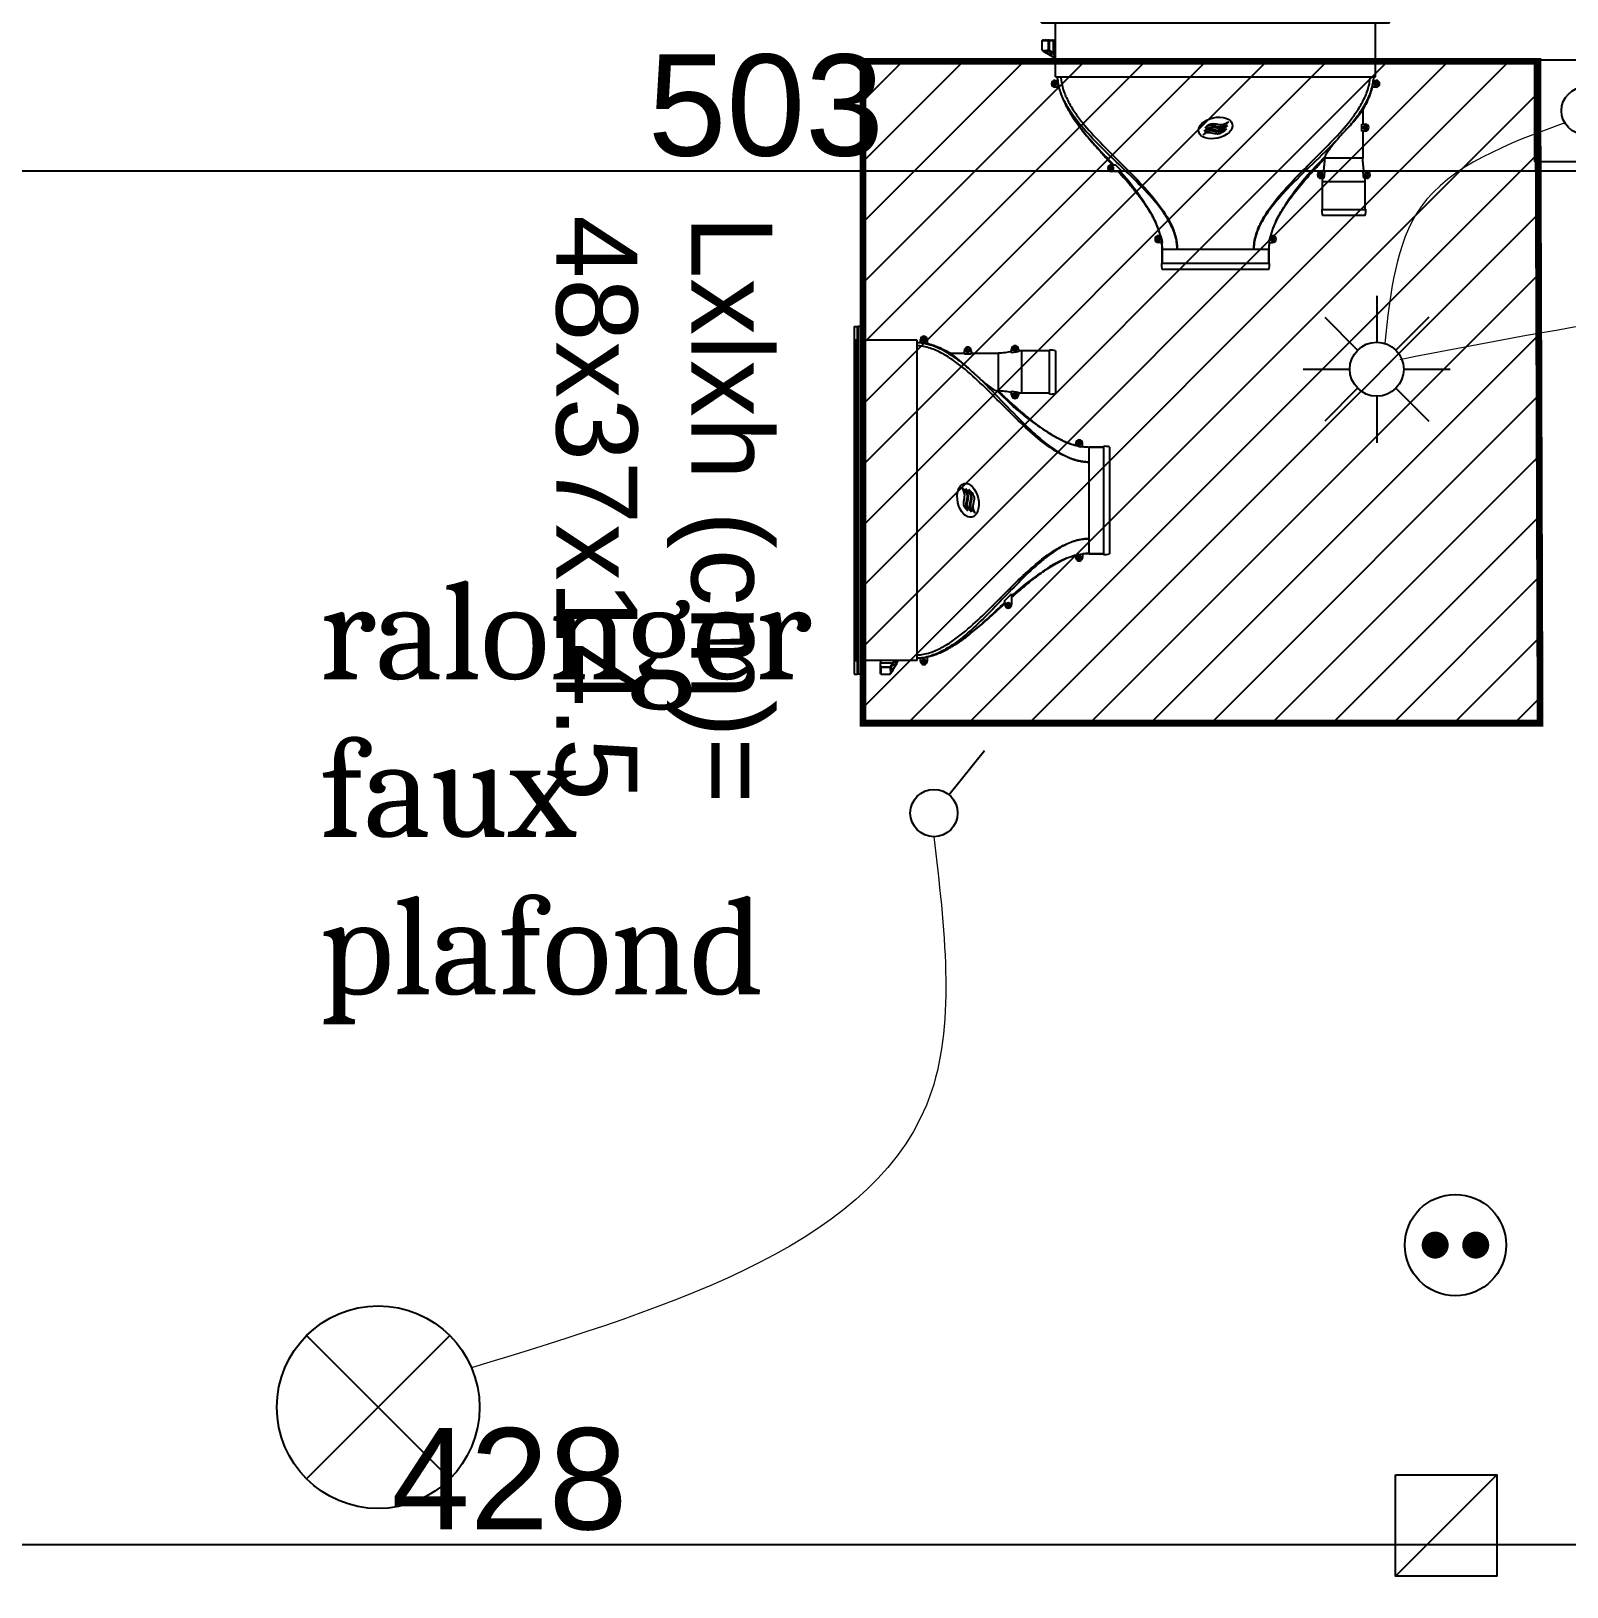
# Model space of a CAD drawing. Header units: millimetres. Extents: x 459337 to 526921, y -375392 to -289779.
# Drawn here: x 484510 to 486784, y -338870 to -336567 of the extents above; entities that cross this region are included whole.
import ezdxf
from ezdxf import colors
from ezdxf.entities.mleader import LeaderData, LeaderLine
from ezdxf.math import Vec2, Vec3

# ---------------------------------------------------------------- set-up
doc = ezdxf.new("R2010")
doc.units = ezdxf.units.MM
doc.set_wipeout_variables(frame=1)
doc.layers.add('_GAZELEC-BOITE INCORPO', color=36, linetype='Continuous', lineweight=18)
doc.layers.add('_GAZELEC-RESERVATION', color=1, linetype='Continuous', lineweight=18)
for name, color, linetype in [('gaz-modifications', 30, 'Continuous'), ('prlm-CHAUFF', 30, 'Continuous'), ('prlm-ELEC-CFO', 201, 'Continuous')]:
    doc.layers.add(name, color=color, linetype=linetype)
doc.styles.add('Arial', font='arial.ttf')
doc.styles.add('prlm-mod', font='cambriaz.ttf', dxfattribs={"height": 18})
doc.styles.get("Standard").update_dxf_attribs({"font": 'arial.ttf'})
doc.dimstyles.new('200', dxfattribs={"dimtxt": 150, "dimasz": 25, "dimexe": 50, "dimexo": 50, "dimgap": 20, "dimtad": 1, "dimdec": 0, "dimlfac": 0.1, "dimdsep": 46, "dimtxsty": 'Arial', "dimblk1": 'DOTBLANK', "dimblk2": 'DOTBLANK', "dimsah": 1, "dimcen": 25, "dimclrd": 5, "dimclre": 5, "dimadec": 0, "dimazin": 0, "dimtfac": 1, "dimtdec": 0, "dimtmove": 0, "dimatfit": 3, "dimldrblk": 'DOTBLANK', "dimfxl": 50, "dimtolj": 1, "dimtzin": 0, "dimarcsym": 0})

# ---------------------------------------------------------------- blocks, each defined once
blk = doc.blocks.new('xi.twintop')
at = {"layer": 'prlm-CHAUFF', "ltscale": 50}
for p, q in [((-8, 35.6), (8, 35.6)), ((-7.9, 36.5), (7.9, 36.5)), ((-7.9, 35.6), (-7.9, 33.5)), ((-7.9, 33.5), (-7.9, 35.6)), ((7.9, 35.6), (7.9, 33.5)), ((7.9, 33.5), (7.9, 35.6)), ((-7.9, 32.5), (-8.46, 32.5)), ((-7.9, 32.5), (-7.95, 32.18)), ((-5.67, 33.5), (-7.9, 33.5)), ((5.67, 33.5), (-5.67, 33.5)), ((7.9, 33.5), (5.67, 33.5)), ((7.95, 32.18), (7.9, 32.5)), ((7.9, 32.5), (8.46, 32.5)), ((-8.61, 31.95), (-8.61, 32.05)), ((-8.61, 32.05), (-8.51, 32.05)), ((-8.51, 31.95), (-8.61, 31.95)), ((-8.51, 32.16), (-8.41, 32.16)), ((-8.51, 32.05), (-8.51, 32.16)), ((-8.51, 31.84), (-8.51, 31.95)), ((-8.41, 31.84), (-8.51, 31.84)), ((-8.46, 31.5), (-8.16, 31.5)), ((-8.41, 32.16), (-8.41, 32.05)), ((-8.41, 32.05), (-8.3, 32.05)), ((-8.3, 31.95), (-8.41, 31.95)), ((-8.41, 31.95), (-8.41, 31.84)), ((-8.3, 32.05), (-8.3, 31.95)), ((-8.16, 31.5), (-7.95, 32.18)), ((8.16, 31.5), (7.95, 32.18)), ((8.46, 31.5), (8.16, 31.5)), ((8.3, 31.95), (8.3, 32.05)), ((8.3, 32.05), (8.41, 32.05)), ((8.41, 31.95), (8.3, 31.95)), ((8.41, 32.16), (8.51, 32.16)), ((8.41, 32.05), (8.41, 32.16)), ((8.41, 31.84), (8.41, 31.95)), ((8.51, 31.84), (8.41, 31.84)), ((8.51, 32.16), (8.51, 32.05)), ((8.51, 32.05), (8.61, 32.05)), ((8.61, 31.95), (8.51, 31.95)), ((8.51, 31.95), (8.51, 31.84)), ((8.61, 32.05), (8.61, 31.95)), ((-22.15, 28.5), (-15.85, 28.5)), ((-9.41, 28.48), (-9.41, 28.48)), ((9.12, 29.02), (9.09, 29.02)), ((9.41, 28.48), (9.38, 28.48)), ((-15.75, 27.6), (-22.25, 27.6)), ((-22.15, 27.6), (-22.15, 23.5)), ((-22.15, 27.6), (-22.15, 23.5)), ((-15.85, 27.6), (-15.85, 23.5)), ((-15.85, 27.6), (-15.85, 23.5)), ((-15.85, 23.5), (-22.15, 23.5)), ((-22.56, 22.55), (-22.45, 22.55)), ((-22.56, 22.45), (-22.56, 22.55)), ((-22.45, 22.45), (-22.56, 22.45)), ((-22.45, 22.66), (-22.35, 22.66)), ((-22.45, 22.55), (-22.45, 22.66)), ((-22.45, 22.34), (-22.45, 22.45)), ((-22.35, 22.34), (-22.45, 22.34)), ((-22.4, 23), (-21.97, 23)), ((-21.85, 22), (-22.4, 22)), ((-22.35, 22.66), (-22.35, 22.55)), ((-22.35, 22.55), (-22.24, 22.55)), ((-22.24, 22.45), (-22.35, 22.45)), ((-22.35, 22.45), (-22.35, 22.34)), ((-22.24, 22.55), (-22.24, 22.45)), ((-21.97, 23), (-21.85, 22.06)), ((-21.85, 22.06), (-21.85, 22)), ((-16.2, 19.84), (-14.13, 22)), ((-14.13, 22), (-16.2, 19.84)), ((-16.15, 22.06), (-16.03, 23)), ((-16.15, 22), (-16.15, 22.06)), ((-15.6, 22), (-16.15, 22)), ((-16.03, 23), (-15.6, 23)), ((-15.76, 22.45), (-15.76, 22.55)), ((-15.76, 22.55), (-15.65, 22.55)), ((-15.65, 22.45), (-15.76, 22.45)), ((-15.65, 22.66), (-15.55, 22.66)), ((-15.65, 22.55), (-15.65, 22.66)), ((-15.65, 22.34), (-15.65, 22.45)), ((-15.55, 22.34), (-15.65, 22.34)), ((-15.55, 22.66), (-15.55, 22.55)), ((-15.55, 22.55), (-15.44, 22.55)), ((-15.55, 22.45), (-15.55, 22.34)), ((-15.44, 22.45), (-15.55, 22.45)), ((-15.44, 22.55), (-15.44, 22.45)), ((14.83, 21), (13.83, 22)), ((13.83, 22), (15.44, 22)), ((15.44, 21), (14.83, 21)), ((15.28, 21.45), (15.28, 21.55)), ((15.28, 21.55), (15.39, 21.55)), ((15.39, 21.45), (15.28, 21.45)), ((15.39, 21.66), (15.49, 21.66)), ((15.39, 21.55), (15.39, 21.66)), ((15.39, 21.34), (15.39, 21.45)), ((15.49, 21.34), (15.39, 21.34)), ((15.49, 21.66), (15.49, 21.55)), ((15.49, 21.55), (15.6, 21.55)), ((15.49, 21.45), (15.49, 21.34)), ((15.6, 21.45), (15.49, 21.45)), ((15.6, 21.55), (15.6, 21.45)), ((-21.8, 20), (-16.2, 20)), ((-21.8, 16), (-21.8, 20)), ((-21.8, 16), (-21.8, 20)), ((-16.2, 19.84), (-16.2, 20)), ((-16.2, 19.84), (-16.2, 20)), ((-22.36, 15.45), (-22.36, 15.55)), ((-22.36, 15.55), (-22.25, 15.55)), ((-22.25, 15.45), (-22.36, 15.45)), ((-22.25, 15.66), (-22.15, 15.66)), ((-22.25, 15.55), (-22.25, 15.66)), ((-22.25, 15.34), (-22.25, 15.45)), ((-22.15, 15.34), (-22.25, 15.34)), ((-22.2, 16), (-21.65, 16)), ((-21.65, 15), (-22.2, 15)), ((-22.15, 15.66), (-22.15, 15.55)), ((-22.15, 15.55), (-22.04, 15.55)), ((-22.15, 15.45), (-22.15, 15.34)), ((-22.04, 15.45), (-22.15, 15.45)), ((-22.04, 15.55), (-22.04, 15.45)), ((-21.8, 12.88), (-21.8, 15)), ((-21.8, 12.88), (-21.8, 15)), ((-21.65, 16), (-21.65, 15)), ((-23.8, 9.5), (-23.19, 9.5)), ((23.19, 9.5), (23.8, 9.5)), ((-23.96, 8.95), (-23.96, 9.05)), ((-23.96, 9.05), (-23.85, 9.05)), ((-23.85, 8.95), (-23.96, 8.95)), ((-23.85, 9.16), (-23.75, 9.16)), ((-23.85, 9.05), (-23.85, 9.16)), ((-23.85, 8.84), (-23.85, 8.95)), ((-23.75, 8.84), (-23.85, 8.84)), ((-23.36, 8.5), (-23.8, 8.5)), ((-23.75, 9.16), (-23.75, 9.05)), ((-23.75, 9.05), (-23.64, 9.05)), ((-23.75, 8.95), (-23.75, 8.84)), ((-23.64, 8.95), (-23.75, 8.95)), ((23.7, 8), (-23.7, 8)), ((-23.7, 8), (-23.7, 0)), ((-23.64, 9.05), (-23.64, 8.95)), ((-23.36, 8.42), (-23.36, 8.5)), ((23.36, 8.42), (23.36, 8.5)), ((23.8, 8.5), (23.36, 8.5)), ((23.64, 8.95), (23.64, 9.05)), ((23.64, 9.05), (23.75, 9.05)), ((23.75, 8.95), (23.64, 8.95)), ((23.7, 8), (23.7, 0)), ((23.75, 9.16), (23.85, 9.16)), ((23.75, 9.05), (23.75, 9.16)), ((23.75, 8.84), (23.75, 8.95)), ((23.85, 8.84), (23.75, 8.84)), ((23.85, 9.16), (23.85, 9.05)), ((23.85, 9.05), (23.96, 9.05)), ((23.85, 8.95), (23.85, 8.84)), ((23.96, 8.95), (23.85, 8.95)), ((23.96, 9.05), (23.96, 8.95)), ((24.18, 4.47), (23.7, 4.81)), ((24.06, 4.42), (23.7, 4.66)), ((24.35, 4.85), (24.33, 4.89)), ((24.35, 4.36), (24.35, 4.85)), ((24.35, 4.85), (24.36, 4.85)), ((24.41, 4.79), (24.43, 4.83)), ((24.41, 4.79), (24.41, 4.32)), ((25.01, 4.43), (24.41, 4.79)), ((24.43, 4.83), (25.04, 4.47)), ((23.7, 2.6), (24.06, 2.6)), ((23.7, 2.57), (23.73, 2.6)), ((23.79, 2.6), (23.88, 2.51)), ((23.88, 2.51), (23.97, 2.6)), ((24.04, 2.6), (24.13, 2.51)), ((24.06, 2.6), (24.06, 4.42)), ((24.64, 4.04), (24.06, 4.42)), ((24.64, 2.6), (24.06, 2.6)), ((24.13, 2.51), (24.22, 2.6)), ((24.2, 4.46), (24.18, 4.47)), ((24.18, 2.56), (24.24, 2.51)), ((24.54, 4.24), (24.2, 4.46)), ((24.24, 2.51), (24.3, 2.58)), ((24.28, 2.6), (24.37, 2.51)), ((24.37, 2.51), (24.46, 2.6)), ((24.42, 2.57), (24.48, 2.51)), ((24.48, 2.51), (24.56, 2.58)), ((24.54, 2.6), (24.63, 2.51)), ((24.63, 2.51), (24.72, 2.6)), ((24.64, 4.04), (24.72, 4.01)), ((24.64, 2.6), (24.64, 4.04)), ((24.72, 2.65), (24.64, 2.6)), ((24.64, 2.6), (24.64, 2.6)), ((25.66, 2.6), (24.64, 2.6)), ((24.7, 2.58), (24.77, 2.51)), ((24.72, 4.01), (24.72, 2.65)), ((24.72, 2.65), (25.71, 2.65)), ((24.73, 2.6), (24.82, 2.51)), ((24.77, 2.51), (24.79, 2.53)), ((24.82, 2.51), (24.91, 2.6)), ((24.9, 2.59), (24.98, 2.51)), ((24.98, 2.51), (25.07, 2.6)), ((25.04, 4.47), (25.01, 4.43)), ((25.01, 4.25), (25.01, 4.43)), ((25.02, 4.42), (25.01, 4.43)), ((25.06, 4.46), (25.02, 4.42)), ((25.02, 4.42), (25.02, 4.25)), ((25.28, 4.25), (25.02, 4.42)), ((25.02, 2.54), (25.05, 2.51)), ((25.04, 4.47), (25.06, 4.46)), ((25.05, 2.51), (25.09, 2.55)), ((25.06, 4.46), (25.39, 4.24)), ((25.06, 2.58), (25.13, 2.51)), ((25.13, 2.51), (25.22, 2.6)), ((25.19, 2.57), (25.25, 2.51)), ((25.25, 2.51), (25.34, 2.6)), ((25.27, 2.53), (25.29, 2.51)), ((25.29, 2.51), (25.32, 2.54)), ((25.31, 2.56), (25.36, 2.51)), ((25.36, 2.51), (25.45, 2.6)), ((25.4, 2.55), (25.44, 2.51)), ((25.44, 2.51), (25.53, 2.6)), ((25.48, 2.54), (25.51, 2.51)), ((25.51, 2.51), (25.6, 2.6)), ((25.53, 2.53), (25.55, 2.51)), ((25.55, 2.51), (25.64, 2.6)), ((25.71, 2.65), (25.66, 2.6)), ((25.66, 2.6), (25.66, 2.6)), ((25.71, 2.65), (25.71, 4.01)), ((-25.75, 0), (-25.75, -0.73)), ((25.75, 0), (-25.75, 0)), ((25.75, 0), (25.75, -0.73)), ((-25.75, -0.81), (-25.75, -0.73)), ((-25.75, -0.73), (25.75, -0.73)), ((-25.75, -1.3), (-25.75, -0.81)), ((25.75, -0.81), (-25.75, -0.81)), ((-25.75, -1.3), (25.75, -1.3)), ((23.75, -0.99), (-23.75, -0.99)), ((-23.75, -1.06), (-23.75, -0.99)), ((-23.55, -0.99), (-23.75, -1.06)), ((-23.75, -1.06), (23.75, -1.06)), ((23.75, -1.11), (-23.75, -1.11)), ((-23.75, -1.16), (-23.75, -1.11)), ((-23.59, -1.11), (-23.75, -1.16)), ((-23.75, -1.16), (23.75, -1.16)), ((23.75, -1.2), (-23.75, -1.2)), ((-23.75, -1.23), (-23.75, -1.2)), ((-23.64, -1.2), (-23.75, -1.23)), ((-23.75, -1.23), (23.75, -1.23)), ((23.75, -1.26), (-23.75, -1.26)), ((-23.75, -1.28), (-23.75, -1.26)), ((-23.68, -1.26), (-23.75, -1.28)), ((-23.75, -1.28), (23.75, -1.28)), ((23.75, -1.29), (-23.75, -1.29)), ((-23.75, -1.3), (-23.75, -1.29)), ((-23.73, -1.29), (-23.75, -1.3)), ((-23.75, -1.3), (23.75, -1.3)), ((23.75, -1.06), (23.55, -0.99)), ((23.75, -1.16), (23.59, -1.11)), ((23.75, -1.23), (23.64, -1.2)), ((23.75, -1.28), (23.68, -1.26)), ((23.75, -1.3), (23.73, -1.29)), ((23.75, -0.99), (23.75, -1.06)), ((23.75, -1.11), (23.75, -1.16)), ((23.75, -1.2), (23.75, -1.23)), ((23.75, -1.26), (23.75, -1.28)), ((23.75, -1.29), (23.75, -1.3)), ((25.75, -0.73), (25.75, -0.81)), ((25.75, -1.3), (25.75, -0.81))]:
    blk.add_line(p, q, dxfattribs=at)
for centre, radius in [((-8.46, 32), 0.3), ((-8.46, 32), 0.25), ((8.46, 32), 0.3), ((8.46, 32), 0.25), ((-22.4, 22.5), 0.3), ((-22.4, 22.5), 0.25), ((-15.6, 22.5), 0.3), ((-15.6, 22.5), 0.25), ((15.44, 21.5), 0.3), ((15.44, 21.5), 0.25), ((-22.2, 15.5), 0.3), ((-22.2, 15.5), 0.25), ((-23.8, 9), 0.3), ((-23.8, 9), 0.25), ((23.8, 9), 0.3), ((23.8, 9), 0.25)]:
    blk.add_circle(centre, radius, dxfattribs=at)
for centre, radius, start, end in [((-6.01, 35.83), 2, 160.5755, 186.7441), ((-6.01, 35.83), 2, 160.5755, 186.7441), ((6.01, 35.83), 2, 353.2559, 19.4245), ((6.01, 35.83), 2, 353.2559, 19.4245), ((-8.46, 32), 0.5, 90, 270), ((-15.67, 33.51), 7.77, 352.5456, 359.9423), ((-15.72, 33.51), 7.82, 352.5763, 359.9264), ((-15.07, 33.49), 7.17, 352.0923, 353.5448), ((-15.07, 33.49), 7.17, 353.9053, 0.1157), ((15.11, 33.49), 7.25, 179.9215, 187.8382), ((15.67, 33.51), 7.77, 180.0577, 187.4544), ((15.72, 33.51), 7.82, 180.0736, 187.4237), ((8.46, 32), 0.5, 270, 90), ((-19.51, 34.47), 11.74, 332.3321, 345.441), ((-19.16, 34.32), 11.35, 332.1374, 345.6929), ((21.1, 34.98), 13.43, 192.9954, 216.0824), ((19.16, 34.32), 11.35, 194.4106, 207.8626), ((-20.26, 27.83), 2, 160.5755, 186.7441), ((-20.26, 27.83), 2, 160.5755, 186.7441), ((-17.74, 27.83), 2, 353.2559, 19.4245), ((-17.74, 27.83), 2, 353.2559, 19.4245), ((-43.13, 48.06), 39, 319.3887, 329.86), ((-43.13, 48.06), 39, 319.3887, 329.8601), ((-26.92, 38.17), 20.01, 331.0483, 332.7983), ((-26.92, 38.17), 20.01, 331.0482, 332.7982), ((26.92, 38.17), 20.01, 207.2018, 208.9518), ((43.13, 48.06), 39, 210.1399, 220.6113), ((43.13, 48.06), 39, 212.5506, 220.6113), ((-22.4, 22.5), 0.5, 90, 270), ((-15.6, 22.5), 0.5, 270, 90), ((-22.51, 30.1), 11.66, 315.9701, 320.4245), ((-22.76, 30.33), 11.99, 316.0326, 320.3619), ((22.51, 30.1), 11.66, 219.5755, 224.0299), ((22.76, 30.33), 11.99, 219.6381, 223.9674), ((15.44, 21.5), 0.5, 270, 90), ((-44.74, 40.05), 35.1, 315.7111, 319.5265), ((-22.2, 15.5), 0.5, 90, 270), ((-2.48, -0.77), 23.65, 136.4099, 144.7501), ((-23.8, 9), 0.5, 90, 270), ((-11.41, 6.64), 12.12, 163.7263, 166.3852), ((23.8, 9), 0.5, 270, 90), ((17.64, -7.23), 13.85, 61.9182, 64.0515), ((17.76, -6.88), 13.43, 62.115, 63.7632), ((18.29, -6.04), 12.5, 61.3177, 61.5903), ((24.75, 5.45), 0.703, 233.033, 242.9325), ((24.72, 5.11), 0.448, 214.6713, 225.4982), ((25.88, 4.92), 0.836, 234.1326, 239.2425), ((18.29, -6.04), 12.5, 53.7494, 55.0637)]:
    blk.add_arc(centre, radius, start, end, dxfattribs=at)
blk.add_ellipse((0, 15.55), major_axis=(2.49, 0.57), ratio=0.600775, dxfattribs=at)
for points, knots in [([(-5.67, 33.5), (-5.67, 33.33), (-5.68, 33.16), (-5.7, 32.82), (-5.72, 32.65), (-5.8, 32.15), (-5.87, 31.82), (-6.05, 31.16), (-6.16, 30.84), (-6.41, 30.21), (-6.55, 29.9), (-7, 29), (-7.34, 28.43), (-8.08, 27.34), (-8.47, 26.81), (-9.69, 25.27), (-10.57, 24.3), (-12.38, 22.39), (-13.32, 21.46), (-15.19, 19.6), (-16.12, 18.67), (-17.95, 16.77), (-18.84, 15.8), (-20.08, 14.27), (-20.47, 13.75), (-21.03, 12.94), (-21.21, 12.66), (-21.55, 12.09), (-21.72, 11.8), (-22.17, 10.91), (-22.43, 10.31), (-22.7, 9.36), (-22.77, 9.03), (-22.86, 8.47), (-22.88, 8.24), (-22.89, 8)], [0, 0, 0, 0, 0.015625, 0.015625, 0.03125, 0.03125, 0.0625, 0.0625, 0.09375, 0.09375, 0.125, 0.125, 0.1875, 0.1875, 0.25, 0.25, 0.375, 0.375, 0.5, 0.5, 0.625, 0.625, 0.75, 0.75, 0.8125, 0.8125, 0.84375, 0.84375, 0.875, 0.875, 0.9375, 0.9375, 0.96875, 0.96875, 0.9907189, 0.9907189, 0.9907189, 0.9907189]), ([(-18.04, 17.26), (-16.85, 18.51), (-15.59, 19.7), (-13.1, 22.1), (-11.85, 23.3), (-10.07, 25.17), (-9.49, 25.81), (-8.39, 27.13), (-7.87, 27.82), (-7.16, 28.91), (-6.93, 29.29), (-6.52, 30.07), (-6.33, 30.48), (-6.02, 31.31), (-5.89, 31.74), (-5.76, 32.39), (-5.73, 32.61), (-5.69, 32.95), (-5.69, 33.06), (-5.67, 33.28), (-5.67, 33.39), (-5.67, 33.5)], [0, 0, 0, 0, 0.25, 0.25, 0.5, 0.5, 0.625, 0.625, 0.75, 0.75, 0.8125, 0.8125, 0.875, 0.875, 0.9375, 0.9375, 0.96875, 0.96875, 0.984375, 0.984375, 1, 1, 1, 1]), ([(5.67, 33.5), (5.67, 33.33), (5.68, 33.16), (5.71, 32.81), (5.73, 32.64), (5.81, 32.14), (5.88, 31.8), (6.08, 31.14), (6.2, 30.82), (6.47, 30.19), (6.62, 29.88), (7.1, 28.98), (7.46, 28.42), (8.23, 27.34), (8.65, 26.82), (9.93, 25.3), (10.84, 24.34), (12.72, 22.46), (13.69, 21.54), (15.61, 19.69), (16.57, 18.77), (18.43, 16.87), (19.34, 15.9), (20.59, 14.36), (20.99, 13.83), (21.55, 13), (21.73, 12.72), (22.07, 12.15), (22.24, 11.85), (22.69, 10.95), (22.94, 10.33), (23.21, 9.37), (23.28, 9.05), (23.36, 8.48), (23.38, 8.24), (23.39, 8)], [0, 0, 0, 0, 0.015625, 0.015625, 0.03125, 0.03125, 0.0625, 0.0625, 0.09375, 0.09375, 0.125, 0.125, 0.1875, 0.1875, 0.25, 0.25, 0.375, 0.375, 0.5, 0.5, 0.625, 0.625, 0.75, 0.75, 0.8125, 0.8125, 0.84375, 0.84375, 0.875, 0.875, 0.9375, 0.9375, 0.96875, 0.96875, 0.9908046, 0.9908046, 0.9908046, 0.9908046]), ([(22.89, 8), (22.88, 8.24), (22.86, 8.47), (22.77, 9.03), (22.7, 9.36), (22.43, 10.31), (22.17, 10.91), (21.72, 11.8), (21.55, 12.09), (21.21, 12.66), (21.03, 12.94), (20.47, 13.75), (20.08, 14.27), (18.84, 15.8), (17.95, 16.77), (16.12, 18.67), (15.18, 19.6), (13.32, 21.46), (12.38, 22.39), (10.57, 24.3), (9.69, 25.27), (8.47, 26.81), (8.08, 27.34), (7.34, 28.43), (7, 29), (6.55, 29.9), (6.41, 30.21), (6.16, 30.84), (6.05, 31.16), (5.87, 31.82), (5.79, 32.15), (5.72, 32.65), (5.7, 32.82), (5.68, 33.16), (5.67, 33.33), (5.67, 33.5)], [0.0092808, 0.0092808, 0.0092808, 0.0092808, 0.03125, 0.03125, 0.0625, 0.0625, 0.125, 0.125, 0.15625, 0.15625, 0.1875, 0.1875, 0.25, 0.25, 0.375, 0.375, 0.5, 0.5, 0.625, 0.625, 0.75, 0.75, 0.8125, 0.8125, 0.875, 0.875, 0.90625, 0.90625, 0.9375, 0.9375, 0.96875, 0.96875, 0.984375, 0.984375, 1, 1, 1, 1]), ([(-8.9, 29.46), (-9.06, 29.12), (-9.43, 28.41), (-10.08, 27.35), (-10.83, 26.27), (-11.65, 25.18), (-12.54, 24.1), (-13.65, 22.81), (-14.86, 21.46), (-15.81, 20.43), (-16.2, 20)], [0.1568082, 0.1568082, 0.1568082, 0.1568082, 0.2305418, 0.3149874, 0.4025619, 0.4929385, 0.5856877, 0.6803551, 0.8317746, 0.9509578, 0.9509578, 0.9509578, 0.9509578]), ([(14.38, 22), (14.06, 22.36), (13.37, 23.14), (12.33, 24.35), (11.38, 25.54), (10.58, 26.62), (9.93, 27.59), (9.37, 28.52), (9.05, 29.15), (8.91, 29.44)], [0.5730592, 0.5730592, 0.5730592, 0.5730592, 0.626259, 0.6884084, 0.7489718, 0.7930827, 0.8358988, 0.8773199, 0.9123747, 0.9123747, 0.9123747, 0.9123747]), ([(23.19, 9.5), (23.12, 9.79), (23.04, 10.07), (22.86, 10.64), (22.75, 10.92), (22.41, 11.74), (22.14, 12.27), (21.56, 13.3), (21.24, 13.8), (20.57, 14.77), (20.21, 15.25), (19.11, 16.65), (18.33, 17.54), (16.73, 19.29), (15.91, 20.15), (15.09, 21)], [0, 0, 0, 0, 0.0625, 0.0625, 0.125, 0.125, 0.25, 0.25, 0.375, 0.375, 0.5, 0.5, 0.75, 0.75, 1, 1, 1, 1]), ([(21.4, 13.55), (21.3, 13.71), (20.98, 14.2), (20.41, 15.02), (19.67, 15.99), (18.88, 16.96), (17.95, 18.04), (16.9, 19.22), (15.98, 20.24), (15.44, 20.84), (15.29, 21)], [0.1694223, 0.1694223, 0.1694223, 0.1694223, 0.1906001, 0.2339285, 0.2787061, 0.3247019, 0.3716424, 0.4351709, 0.4991397, 0.523565, 0.523565, 0.523565, 0.523565]), ([(-18.04, 17.26), (-17.81, 17.52), (-17.58, 17.79), (-17.17, 18.3), (-16.98, 18.55), (-16.64, 19.03), (-16.49, 19.25), (-16.32, 19.53), (-16.28, 19.62), (-16.22, 19.76), (-16.2, 19.81), (-16.2, 19.84)], [0, 0, 0, 0, 0.25, 0.25, 0.5, 0.5, 0.75, 0.75, 0.875, 0.875, 1, 1, 1, 1]), ([(-1.63, 15.67), (-0.9, 16.39), (-0.53, 16.49), (-0.14, 16.44), (0.47, 16.38), (1.12, 15.98), (1.85, 16.55)], [0, 0, 0, 0, 0.389075, 0.389075, 0.389075, 1, 1, 1, 1]), ([(-23.39, 8), (-23.38, 8.28), (-23.35, 8.55), (-23.25, 9.19), (-23.16, 9.55), (-22.84, 10.61), (-22.54, 11.29), (-21.83, 12.6), (-21.42, 13.22), (-20.56, 14.41), (-20.09, 14.98), (-19.62, 15.54)], [0.0331631, 0.0331631, 0.0331631, 0.0331631, 0.125, 0.125, 0.25, 0.25, 0.5, 0.5, 0.75, 0.75, 1, 1, 1, 1]), ([(-1.94, 14.63), (-1.21, 15.35), (-0.84, 15.44), (-0.45, 15.4), (0.16, 15.33), (0.81, 14.93), (1.54, 15.51)], [0, 0, 0, 0, 0.389075, 0.389075, 0.389075, 1, 1, 1, 1]), ([(-23.19, 9.5), (-23.12, 9.8), (-23.04, 10.09), (-22.9, 10.53), (-22.84, 10.67), (-22.74, 10.96), (-22.68, 11.1), (-22.5, 11.53), (-22.37, 11.8), (-22.1, 12.35), (-21.95, 12.61), (-21.8, 12.88)], [0, 0, 0, 0, 0.25, 0.25, 0.375, 0.375, 0.5, 0.5, 0.75, 0.75, 1, 1, 1, 1]), ([(-21.8, 12.88), (-21.96, 12.6), (-22.11, 12.32), (-22.4, 11.74), (-22.54, 11.45), (-22.78, 10.85), (-22.89, 10.55), (-23.01, 10.17), (-23.03, 10.1), (-23.05, 10.03)], [0, 0, 0, 0, 0.25, 0.25, 0.5, 0.5, 0.75, 0.75, 0.8062429, 0.8062429, 0.8062429, 0.8062429]), ([(24.24, 4.96), (24.23, 4.96), (24.23, 4.96), (24.22, 4.97), (24.2, 4.97), (24.19, 4.97), (24.18, 4.98), (24.16, 4.98), (24.15, 4.98), (24.13, 4.99), (24.11, 4.99), (24.09, 4.99), (24.08, 4.99), (24.05, 4.99), (24.02, 4.99), (23.98, 4.99), (23.93, 4.98), (23.89, 4.98), (23.84, 4.97), (23.78, 4.96), (23.74, 4.95), (23.71, 4.95), (23.7, 4.94)], [0.1059402, 0.1059402, 0.1059402, 0.1059402, 0.1359504, 0.1694868, 0.202886, 0.2361704, 0.2693627, 0.3024859, 0.3355633, 0.3686184, 0.401675, 0.434757, 0.4678887, 0.5010941, 0.5629781, 0.6246926, 0.6863942, 0.7482374, 0.8103737, 0.8729511, 0.9361135, 0.9654522, 0.9654522, 0.9654522, 0.9654522]), ([(23.7, 4.91), (23.71, 4.91), (23.72, 4.91), (23.74, 4.92), (23.78, 4.92), (23.81, 4.93), (23.83, 4.93), (23.86, 4.94), (23.89, 4.94), (23.92, 4.95), (23.94, 4.95), (23.97, 4.95), (23.99, 4.96), (24.02, 4.96), (24.04, 4.96), (24.06, 4.96), (24.08, 4.96), (24.11, 4.96), (24.14, 4.96), (24.18, 4.96), (24.21, 4.95), (24.24, 4.95), (24.26, 4.94), (24.28, 4.93), (24.3, 4.92), (24.32, 4.91), (24.33, 4.9), (24.33, 4.89)], [0.053874, 0.053874, 0.053874, 0.053874, 0.0607104, 0.0907643, 0.1206402, 0.1503557, 0.1799287, 0.2093776, 0.238721, 0.2679778, 0.2971672, 0.3263086, 0.3554219, 0.3845269, 0.4136437, 0.4427926, 0.4719939, 0.5012681, 0.5562327, 0.6110034, 0.6657154, 0.7205017, 0.7754929, 0.8308166, 0.8865967, 0.9429527, 1, 1, 1, 1]), ([(24.35, 4.85), (24.35, 4.86), (24.35, 4.86), (24.34, 4.87), (24.33, 4.88), (24.32, 4.88), (24.31, 4.89), (24.3, 4.89), (24.29, 4.9), (24.28, 4.9), (24.26, 4.91), (24.25, 4.91), (24.23, 4.91), (24.22, 4.92), (24.2, 4.92), (24.18, 4.92), (24.17, 4.92), (24.15, 4.92), (24.12, 4.92), (24.09, 4.92), (24.05, 4.92), (24, 4.92), (23.95, 4.91), (23.9, 4.9), (23.85, 4.89), (23.79, 4.88), (23.74, 4.87), (23.71, 4.86), (23.7, 4.86)], [0, 0, 0, 0, 0.0300773, 0.0600539, 0.0899314, 0.1197114, 0.1493956, 0.1789856, 0.2084831, 0.2378898, 0.2672073, 0.2964374, 0.3255817, 0.3546421, 0.3836203, 0.4125181, 0.4413372, 0.4700795, 0.4987468, 0.5532579, 0.6080368, 0.6630958, 0.7184471, 0.7741027, 0.8300742, 0.8863734, 0.9430116, 0.9677174, 0.9677174, 0.9677174, 0.9677174]), ([(24.65, 4.2), (24.65, 4.2), (24.64, 4.2), (24.64, 4.2), (24.63, 4.2), (24.63, 4.2), (24.62, 4.2), (24.61, 4.21), (24.6, 4.21), (24.59, 4.21), (24.58, 4.22), (24.55, 4.23), (24.54, 4.24), (24.54, 4.24)], [0, 0, 0, 0, 0.061789, 0.122374, 0.182441, 0.242697, 0.303842, 0.366548, 0.43144, 0.49908, 0.668346, 0.832646, 1, 1, 1, 1]), ([(25.45, 4.21), (25.44, 4.21), (25.44, 4.22), (25.43, 4.22), (25.41, 4.23), (25.4, 4.23), (25.39, 4.24), (25.37, 4.24), (25.36, 4.25), (25.34, 4.25), (25.32, 4.25), (25.3, 4.26), (25.29, 4.26), (25.27, 4.26), (25.24, 4.26), (25.22, 4.26), (25.2, 4.26), (25.17, 4.26), (25.13, 4.26), (25.08, 4.26), (25.03, 4.26), (24.97, 4.25), (24.91, 4.24), (24.85, 4.24), (24.79, 4.23), (24.72, 4.21), (24.67, 4.21), (24.65, 4.2)], [0.0304712, 0.0304712, 0.0304712, 0.0304712, 0.0599457, 0.0897682, 0.1195016, 0.1491541, 0.1787343, 0.2082505, 0.2377114, 0.2671256, 0.2965018, 0.3258487, 0.355175, 0.3844897, 0.4138015, 0.4431194, 0.4724522, 0.5018089, 0.5568669, 0.611863, 0.6668562, 0.7219052, 0.7770682, 0.8324028, 0.8879658, 0.9438132, 1, 1, 1, 1]), ([(25.71, 4.01), (25.69, 4.04), (25.65, 4.06), (25.55, 4.09), (25.48, 4.1), (25.35, 4.1), (25.31, 4.1), (25.21, 4.09), (25.16, 4.09), (24.98, 4.06), (24.86, 4.04), (24.72, 4.01)], [0, 0, 0, 0, 0.25, 0.25, 0.5, 0.5, 0.625, 0.625, 0.75, 0.75, 1, 1, 1, 1])]:
    blk.add_open_spline(points, degree=3, knots=knots, dxfattribs=at)
for points in [[(-22.15, 23.5), (-22.15, 23.33), (-22.14, 23.17), (-22.13, 23)], [(-22.15, 23.5), (-22.15, 23.33), (-22.14, 23.17), (-22.13, 23)], [(-15.85, 23.5), (-15.85, 23.33), (-15.86, 23.17), (-15.87, 23)], [(-15.85, 23.5), (-15.85, 23.33), (-15.86, 23.17), (-15.87, 23)], [(-22.01, 22), (-21.91, 21.33), (-21.8, 20.67), (-21.8, 20)], [(-22.01, 22), (-21.91, 21.33), (-21.8, 20.67), (-21.8, 20)], [(-15.99, 22), (-16.09, 21.33), (-16.2, 20.67), (-16.2, 20)], [(-15.99, 22), (-16.09, 21.33), (-16.2, 20.67), (-16.2, 20)], [(-0.23, 16.09), (-0.63, 16.13), (-1.01, 16.03), (-1.63, 15.67)], [(1.85, 16.55), (1.03, 15.62), (0.38, 16.02), (-0.23, 16.09)], [(-0.55, 15.04), (-0.94, 15.09), (-1.32, 14.99), (-1.94, 14.63)], [(-1.78, 15.16), (-1.06, 15.88), (-0.68, 15.97), (-0.29, 15.93)], [(-0.39, 15.58), (-0.78, 15.62), (-1.16, 15.52), (-1.78, 15.16)], [(1.54, 15.51), (0.72, 14.57), (0.07, 14.98), (-0.55, 15.04)], [(1.7, 16.04), (0.88, 15.1), (0.23, 15.51), (-0.39, 15.58)], [(-0.29, 15.93), (0.32, 15.87), (0.96, 15.47), (1.7, 16.04)], [(-23.19, 9.5), (-23.26, 9.17), (-23.32, 8.84), (-23.36, 8.5)], [(23.36, 8.5), (23.32, 8.84), (23.26, 9.17), (23.19, 9.5)]]:
    blk.add_open_spline(points, degree=3, dxfattribs=at)
at = {"layer": 'prlm-CHAUFF', "ltscale": 50, "insert": (-42.19, -13.41), "char_height": 12, "width": 139.7925, "attachment_point": 1}
blk.add_mtext('Lxlxh (cm)= 48x37x14.5', dxfattribs=at)
blk = doc.blocks.new('xi.th-ch')
at = {"layer": 'prlm-CHAUFF', "color": 0, "linetype": 'ByBlock', "lineweight": -2, "flags": 128}
blk.add_lwpolyline([(-7.5, 7.5), (7.5, 7.5), (7.5, -7.5), (-7.5, -7.5)], close=True, dxfattribs=at)
at = {"layer": 'prlm-CHAUFF', "color": 0}
blk.add_lwpolyline([(-7.5, -7.5), (7.5, 7.5)], dxfattribs=at)
blk = doc.blocks.new('xi.BP')
at = {"layer": 'prlm-ELEC-CFO', "color": 0, "flags": 128}
blk.add_lwpolyline([(-7.5, -7.5), (7.5, -7.5), (7.5, 7.5), (-7.5, 7.5)], close=True, dxfattribs=at)
at = {"layer": 'prlm-ELEC-CFO', "color": 0}
blk.add_circle((0, 0), 3.5, dxfattribs=at)
blk = doc.blocks.new('xi.SPOT')
at = {"color": 0, "lineweight": 5}
blk.add_wipeout([(-4, 0), (-2.83, -2.83), (0, -4), (2.83, -2.83), (4, 0), (2.83, 2.83), (0, 4), (-2.83, 2.83)], dxfattribs=at).dxf.layer = 'prlm-ELEC-CFO'
at = {"layer": 'prlm-ELEC-CFO', "color": 0, "linetype": 'ByBlock', "lineweight": -2, "flags": 128}
for points in [[(0, 10.88), (0, 4)], [(-7.69, 7.69), (-2.83, 2.83)], [(7.69, 7.69), (2.83, 2.83)], [(-10.88, 0), (-4, 0)], [(4, 0), (10.88, 0)], [(-2.83, -2.83), (-7.69, -7.69)], [(0, -4), (0, -10.88)], [(2.83, -2.83), (7.69, -7.69)]]:
    blk.add_lwpolyline(points, dxfattribs=at)
at = {"layer": 'prlm-ELEC-CFO', "color": 0, "linetype": 'ByBlock', "lineweight": -2}
blk.add_circle((0, 0), 4, dxfattribs=at)
blk = doc.blocks.new('xi.PC')
at = {"color": 0, "lineweight": 5}
blk.add_wipeout([(-7.5, -7.5), (7.5, -7.5), (7.5, 7.5), (-7.5, 7.5)], dxfattribs=at).dxf.layer = 'prlm-ELEC-CFO'
at = {"layer": 'prlm-ELEC-CFO', "color": 0, "linetype": 'ByBlock', "lineweight": 5, "const_width": 2}
for points in [[(-4, 0, 1), (-2, 0, 1)], [(2, 0, 1), (4, 0, 1)]]:
    blk.add_lwpolyline(points, format="xyb", close=True, dxfattribs=at)
at = {"layer": 'prlm-ELEC-CFO', "color": 0, "linetype": 'ByBlock', "lineweight": -2}
blk.add_circle((0, 0), 7.5, dxfattribs=at)
blk = doc.blocks.new('xi.SA')
at = {"layer": 'prlm-ELEC-CFO', "color": 0}
blk.add_lwpolyline([(0.2, -1.28), (5.5, 5.28)], dxfattribs=at)
blk.add_circle((-2, -4), 3.5, dxfattribs=at)
blk = doc.blocks.new('xi.PTCE')
at = {"layer": 'prlm-ELEC-CFO', "color": 0}
for points in [[(-10.61, 10.61), (10.61, -10.61)], [(10.61, 10.61), (-10.61, -10.61)]]:
    blk.add_lwpolyline(points, dxfattribs=at)
at = {"layer": 'prlm-ELEC-CFO', "color": 0, "linetype": 'ByBlock'}
blk.add_circle((0, 0), 15, dxfattribs=at)
blk = doc.blocks.new('_DOTBLANK')
at = {"color": 0, "linetype": 'ByBlock'}
blk.add_line((-0.5, 0), (-1, 0), dxfattribs=at)
blk.add_circle((0, 0), 0.5, dxfattribs=at)
blk = doc.blocks.new('*D201')
at = {"layer": '_GAZELEC-BOITE INCORPO', "color": 5, "lineweight": -2, "transparency": 16777216}
for p, q in [((483075.7, -340193.7), (483075.7, -338757.9)), ((487360.2, -340243), (487360.2, -338757.9)), ((487335.2, -338807.9), (483100.7, -338807.9))]:
    blk.add_line(p, q, dxfattribs=at)
at = {"layer": '_GAZELEC-BOITE INCORPO', "color": 5, "lineweight": -2, "transparency": 16777216, "xscale": 25, "yscale": 25, "zscale": 25, "rotation": 180}
blk.add_blockref('_DOTBLANK', (483075.7, -338807.9), dxfattribs=at)
at = {"layer": '_GAZELEC-BOITE INCORPO', "color": 5, "lineweight": -2, "transparency": 16777216, "xscale": 25, "yscale": 25, "zscale": 25}
blk.add_blockref('_DOTBLANK', (487360.2, -338807.9), dxfattribs=at)
at = {"layer": '_GAZELEC-BOITE INCORPO', "color": 0, "transparency": 16777216, "insert": (485218, -338711.3), "char_height": 150, "attachment_point": 5, "style": 'Arial'}
blk.add_mtext('\\A1;428', dxfattribs=at)
blk = doc.blocks.new('*D204')
at = {"layer": '_GAZELEC-BOITE INCORPO', "color": 5, "lineweight": -2, "transparency": 16777216}
for p, q in [((483081.2, -337604.4), (483081.2, -336724)), ((488114.3, -337604.4), (488114.3, -336724)), ((488089.3, -336774), (483106.2, -336774))]:
    blk.add_line(p, q, dxfattribs=at)
at = {"layer": '_GAZELEC-BOITE INCORPO', "color": 5, "lineweight": -2, "transparency": 16777216, "xscale": 25, "yscale": 25, "zscale": 25, "rotation": 180}
blk.add_blockref('_DOTBLANK', (483081.2, -336774), dxfattribs=at)
at = {"layer": '_GAZELEC-BOITE INCORPO', "color": 5, "lineweight": -2, "transparency": 16777216, "xscale": 25, "yscale": 25, "zscale": 25}
blk.add_blockref('_DOTBLANK', (488114.3, -336774), dxfattribs=at)
at = {"layer": '_GAZELEC-BOITE INCORPO', "color": 0, "transparency": 16777216, "insert": (485597.8, -336677.4), "char_height": 150, "attachment_point": 5, "style": 'Arial'}
blk.add_mtext('\\A1;503', dxfattribs=at)

msp = doc.modelspace()

# ---------------------------------------------------------------- linework, layer by layer
at = {"layer": 'prlm-ELEC-CFO', "lineweight": 13}
for points in [[(486780.734, -336702.491), (486567.513, -336827.72), (486514.148, -337029.212)], [(487886.633, -337064.054), (487285.103, -336965.224), (486536.573, -337053.315)], [(485846.457, -337759.564), (485843.177, -338136.354), (485162.099, -338546.013)]]:
    msp.add_spline(points, degree=3, dxfattribs=at)

# ---------------------------------------------------------------- block references
at = {"layer": 'prlm-CHAUFF', "ltscale": 50, "xscale": 10, "yscale": 10, "zscale": 10}
for p, rotation in [((486263.661, -336554.766), 179.9999999999999), ((485741.784, -337261.654), 270)]:
    msp.add_blockref('xi.twintop', p, dxfattribs=dict(at, rotation=rotation))
at = {"layer": 'prlm-CHAUFF', "xscale": 10, "yscale": 10, "zscale": 10}
msp.add_blockref('xi.th-ch', (486604.978, -338779.278), dxfattribs=at)
at = {"layer": 'prlm-ELEC-CFO', "xscale": 10, "yscale": 10, "zscale": 10}
for name, p in [('xi.BP', (486810.914, -336684.766)), ('xi.SA', (485866.761, -337684.566)), ('xi.PC', (486618.931, -338364.245)), ('xi.PTCE', (485023.898, -338604.327))]:
    msp.add_blockref(name, p, dxfattribs=at)

# ---------------------------------------------------------------- texts
at = {"layer": 'gaz-modifications', "color": 244, "true_color": 0x991b1e, "insert": (484937.307, -337386.422), "char_height": 140, "width": 13.26298, "attachment_point": 1, "style": 'prlm-mod'}
msp.add_mtext('ralonger faux plafond', dxfattribs=at)

# ---------------------------------------------------------------- dimensions: what is measured, and where the dimension line sits
at = {"layer": '_GAZELEC-BOITE INCORPO'}
dim = msp.add_linear_dim(base=(483075.704, -338807.864), p1=(487360.216, -340293.023), p2=(483075.704, -340243.706), dimstyle='200', dxfattribs=at)
dim.commit()
dim.dimension.update_dxf_attribs({"geometry": '*D201', "text_midpoint": (485217.96, -338711.278)})

# ---------------------------------------------------------------- leaders
at = {"layer": '_GAZELEC-RESERVATION', "color": 6}
ml = msp.add_multileader_mtext('Standard', dxfattribs=at)
ml.set_content('résa n°58\\P150x150 en dalle haute', color=6)
ml.set_leader_properties()
ml.build(insert=Vec2(0, 0))
ml.multileader.update_dxf_attribs({"has_text_frame": 1, "arrow_head_size": 80, "scale": 20})
ctx = ml.context
ctx.base_point, ctx.scale, ctx.char_height, ctx.arrow_head_size, ctx.landing_gap_size, ctx.plane_origin = Vec3(468103.756, -337500.67), 20, 80, 80, 40, Vec3(462384.278, -336722.085)
notes = []
notes.append((ctx, [(0, (1, 1, 0), (469418.867, -337500.67), (-1, 0), 89.845, [(0, [(469480.278, -337854.172)], 0, [])])]))
ctx.mtext.insert, ctx.mtext.width, ctx.mtext.flow_direction = Vec3(468143.756, -337459.988), 1568.85041, 5
for ctx, leaders in notes:
    for number, flags, end, landing, length, lines in leaders:
        leader = LeaderData()
        leader.index, (leader.has_last_leader_line, leader.has_dogleg_vector, leader.attachment_direction) = number, flags
        leader.last_leader_point, leader.dogleg_vector, leader.dogleg_length = Vec3(end), Vec3(landing), length
        for number, points, colour, breaks in lines:
            line = LeaderLine()
            line.index, line.vertices, line.color, line.breaks = number, Vec3.list(points), colors.encode_raw_color(colour), breaks
            leader.lines.append(line)
        ctx.leaders.append(leader)

# ---------------------------------------------------------------- next in the draw order: block references
at = {"layer": 'prlm-ELEC-CFO', "xscale": 10, "yscale": 10, "zscale": 10}
msp.add_blockref('xi.SPOT', (486502.431, -337067.457), dxfattribs=at)

# ---------------------------------------------------------------- next in the draw order: hatches: boundary and pattern name
h = msp.add_hatch()
h.set_pattern_fill('ANSI31', color=256, scale=20)
edge = h.paths.add_edge_path()
edge.add_line((486694.279, -337591.444), (485741.784, -337591.444))
edge.add_line((485741.784, -337591.444), (485741.784, -336611.76))
edge.add_line((485741.784, -336611.76), (486740.914, -336611.76))
edge.add_line((486740.914, -336611.76), (486744.279, -337591.441))
edge.add_line((486744.279, -337591.441), (486694.279, -337591.441))

# ---------------------------------------------------------------- next in the draw order: linework, layer by layer
at = {"const_width": 10}
msp.add_lwpolyline([(486694.279, -337591.444), (485741.784, -337591.444), (485741.784, -336611.76), (486740.914, -336611.76), (486744.279, -337591.441), (486694.279, -337591.441)], dxfattribs=at)

# ---------------------------------------------------------------- next in the draw order: dimensions: what is measured, and where the dimension line sits
at = {"layer": '_GAZELEC-BOITE INCORPO'}
dim = msp.add_linear_dim(base=(483081.243, -336774.039), p1=(488114.289, -337654.351), p2=(483081.243, -337654.351), dimstyle='200', dxfattribs=at)
dim.commit()
dim.dimension.update_dxf_attribs({"geometry": '*D204', "text_midpoint": (485597.766, -336677.402)})

doc.saveas('drawing.dxf')
